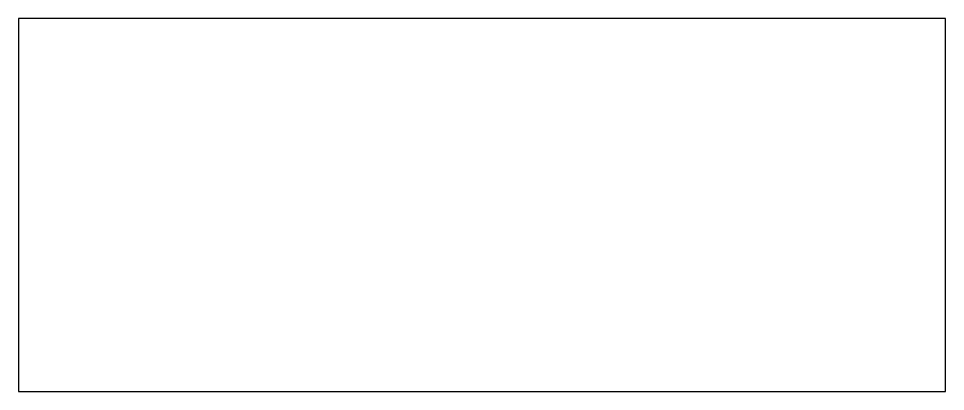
# Model space of a CAD drawing. Header units: millimetres. Extents: x -24.5 to 12.5, y -8.9 to 6.
import ezdxf

# ---------------------------------------------------------------- set-up
doc = ezdxf.new("R2010")
doc.units = ezdxf.units.MM

msp = doc.modelspace()

# ---------------------------------------------------------------- linework, layer by layer
at = {"color": 7, "linetype": 'Continuous', "lineweight": 25}
for p, q in [((-24.5, 6), (-24.5, -8.9)), ((12.5, 6), (-24.5, 6)), ((12.5, -8.9), (12.5, 6)), ((-24.5, -8.9), (12.5, -8.9))]:
    msp.add_line(p, q, dxfattribs=at)

doc.saveas('drawing.dxf')
